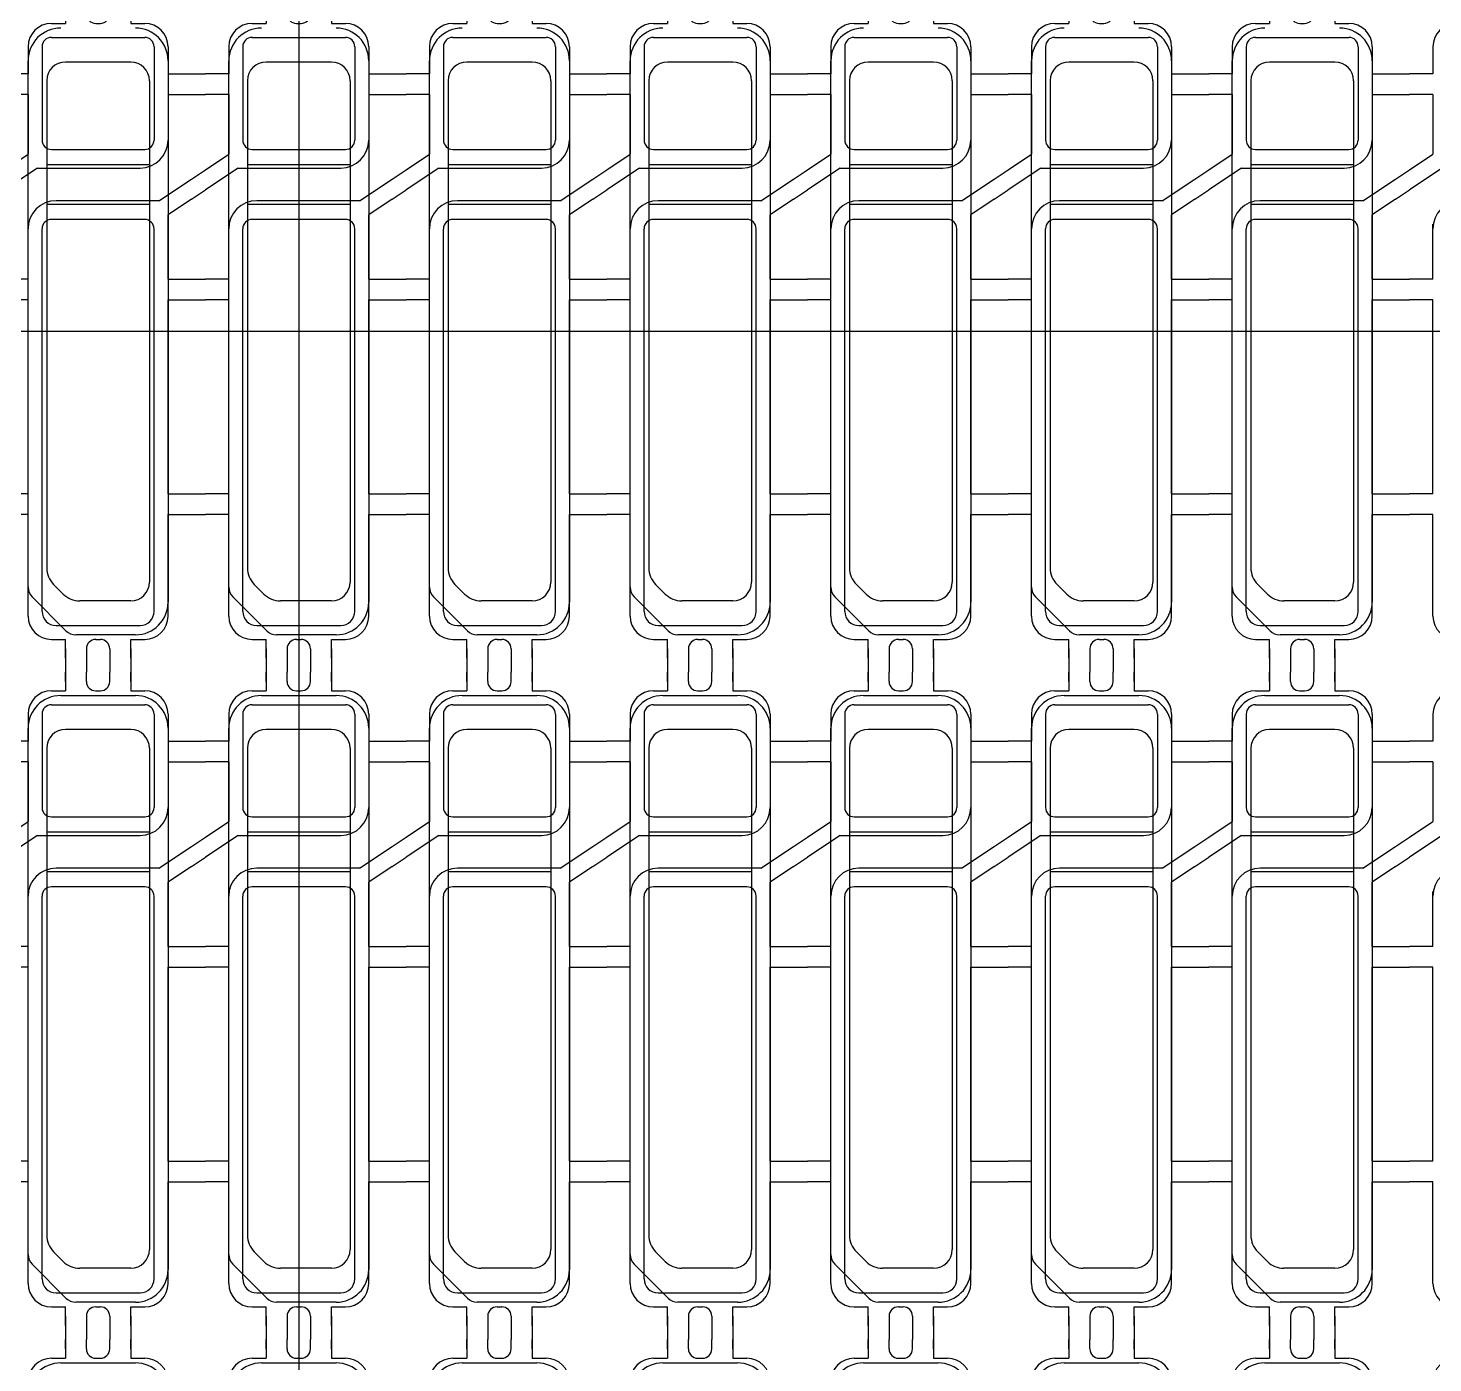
# Model space of a CAD drawing. Header units: millimetres. Extents: x -992 to 1678, y 98 to 1000.
# Drawn here: x -818.14 to -803.09, y 560.32 to 574.62 of the extents above; entities that cross this region are included whole.
import ezdxf

# ---------------------------------------------------------------- set-up
doc = ezdxf.new("R2010")
doc.units = ezdxf.units.MM
doc.linetypes.add('CENTER', pattern=[10.16, 6.35, -1.27, 1.27, -1.27])
for name, color, linetype in [('1', 3, 'Continuous'), ('b etching', 1, 'Continuous'), ('CEN', 8, 'CENTER'), ('PPA', 2, 'Continuous')]:
    doc.layers.add(name, color=color, linetype=linetype)

# ---------------------------------------------------------------- blocks, each defined once
blk = doc.blocks.new('e1')
at = {"layer": '1'}
for p, q in [((-947.058, 906.581), (-947.058, 906.481)), ((-947.058, 906.481), (-947.058, 906.581)), ((-947.058, 906.581), (-947.058, 906.381)), ((-946.358, 906.581), (-946.358, 906.481)), ((-946.358, 906.481), (-946.358, 906.581)), ((-946.358, 906.581), (-946.358, 906.381)), ((-946.358, 906.381), (-946.208, 906.381)), ((-947.458, 906.131), (-947.458, 905.841)), ((-945.958, 906.131), (-945.958, 905.841)), ((-947.458, 905.841), (-947.708, 905.841)), ((-945.958, 905.841), (-945.708, 905.841)), ((-947.458, 905.621), (-947.708, 905.621)), ((-947.458, 905.621), (-947.458, 904.981)), ((-945.958, 905.621), (-945.958, 905.131)), ((-945.958, 905.621), (-945.708, 905.621)), ((-947.358, 904.831), (-946.258, 904.831)), ((-946.058, 904.481), (-947.158, 904.481)), ((-947.458, 903.641), (-947.458, 904.231)), ((-945.958, 903.641), (-945.958, 904.331)), ((-947.458, 903.641), (-947.708, 903.641)), ((-945.958, 903.641), (-945.708, 903.641)), ((-947.458, 903.421), (-947.708, 903.421)), ((-947.458, 901.341), (-947.458, 903.421)), ((-945.958, 901.341), (-945.958, 903.421)), ((-945.958, 903.421), (-945.708, 903.421)), ((-947.458, 901.341), (-947.708, 901.341)), ((-945.958, 901.341), (-945.708, 901.341)), ((-947.458, 901.121), (-947.708, 901.121)), ((-947.458, 900.031), (-947.458, 901.121)), ((-945.958, 900.031), (-945.958, 901.121)), ((-945.958, 901.121), (-945.708, 901.121)), ((-947.058, 899.581), (-947.058, 899.781)), ((-946.358, 899.781), (-946.208, 899.781)), ((-946.358, 899.581), (-946.358, 899.781)), ((-947.058, 899.581), (-947.058, 899.681)), ((-947.058, 899.681), (-947.058, 899.581)), ((-946.358, 899.581), (-946.358, 899.681)), ((-946.358, 899.681), (-946.358, 899.581))]:
    blk.add_line(p, q, dxfattribs=at)
at = {"layer": '1', "linetype": 'ByBlock'}
for p, q in [((-946.833, 906.481), (-946.833, 906.581)), ((-946.583, 906.481), (-946.583, 906.581)), ((-947.208, 906.381), (-947.058, 906.381)), ((-946.733, 906.381), (-946.683, 906.381)), ((-947.708, 904.814), (-947.458, 904.981)), ((-947.358, 904.831), (-947.708, 904.597)), ((-946.058, 904.481), (-945.708, 904.714)), ((-945.708, 904.497), (-945.958, 904.331)), ((-947.208, 899.781), (-947.058, 899.781)), ((-946.733, 899.781), (-946.683, 899.781)), ((-946.833, 899.681), (-946.833, 899.581)), ((-946.583, 899.681), (-946.583, 899.581))]:
    blk.add_line(p, q, dxfattribs=at)
for centre, start, end in [((-946.733, 906.481), 180, 270), ((-946.683, 906.481), 270, 0), ((-946.733, 899.681), 90, 180), ((-946.683, 899.681), 0, 90)]:
    blk.add_arc(centre, 0.1, start, end, dxfattribs=at)
at = {"layer": '1'}
for centre, radius, start, end in [((-947.208, 906.131), 0.25, 90, 180), ((-946.208, 906.131), 0.25, 0, 90), ((-946.258, 905.131), 0.3, 270, 0), ((-947.158, 904.181), 0.3, 90, 180), ((-947.208, 900.031), 0.25, 180, 270), ((-946.208, 900.031), 0.25, 270, 0)]:
    blk.add_arc(centre, radius, start, end, dxfattribs=at)
blk = doc.blocks.new('e2')
at = {"layer": 'b etching', "linetype": 'ByBlock'}
for p, q in [((-947.208, 906.231), (-946.208, 906.231)), ((-947.308, 906.131), (-947.308, 905.131)), ((-946.108, 906.131), (-946.108, 905.131)), ((-947.208, 905.031), (-946.208, 905.031)), ((-946.208, 904.281), (-947.208, 904.281)), ((-947.308, 900.081), (-947.308, 904.181)), ((-946.108, 900.081), (-946.108, 904.181)), ((-947.158, 899.931), (-946.258, 899.931))]:
    blk.add_line(p, q, dxfattribs=at)
for centre, radius, start, end in [((-947.208, 906.131), 0.1, 90, 180), ((-946.208, 906.131), 0.1, 360, 90), ((-947.208, 905.131), 0.1, 180, 270), ((-946.208, 905.131), 0.1, 270, 360), ((-947.208, 904.181), 0.1, 90, 180), ((-946.208, 904.181), 0.1, 0, 90), ((-947.158, 900.081), 0.15, 180, 270), ((-946.258, 900.081), 0.15, 270, 0)]:
    blk.add_arc(centre, radius, start, end, dxfattribs=at)

msp = doc.modelspace()

# ---------------------------------------------------------------- linework, layer by layer
at = {"layer": '1', "linetype": 'ByBlock'}
for p, q in [((-816.38553085, 574.13062093), (-816.23553085, 574.13062093)), ((-814.23553085, 574.13062093), (-814.08553085, 574.13062093)), ((-812.08553085, 574.13062093), (-811.93553085, 574.13062093)), ((-809.93553085, 574.13062093), (-809.78553085, 574.13062093)), ((-807.78553085, 574.13062093), (-807.63553085, 574.13062093)), ((-805.63553085, 574.13062093), (-805.48553085, 574.13062093)), ((-803.48553085, 574.13062093), (-803.33553085, 574.13062093)), ((-816.38553085, 573.91062093), (-816.23553085, 573.91062093)), ((-814.23553085, 573.91062093), (-814.08553085, 573.91062093)), ((-812.08553085, 573.91062093), (-811.93553085, 573.91062093)), ((-809.93553085, 573.91062093), (-809.78553085, 573.91062093)), ((-807.78553085, 573.91062093), (-807.63553085, 573.91062093)), ((-805.63553085, 573.91062093), (-805.48553085, 573.91062093)), ((-803.48553085, 573.91062093), (-803.33553085, 573.91062093)), ((-816.38553085, 573.00395426), (-816.23553085, 573.10395426)), ((-814.23553085, 573.00395426), (-814.08553085, 573.10395426)), ((-812.08553085, 573.00395426), (-811.93553085, 573.10395426)), ((-809.93553085, 573.00395426), (-809.78553085, 573.10395426)), ((-807.78553085, 573.00395426), (-807.63553085, 573.10395426)), ((-805.63553085, 573.00395426), (-805.48553085, 573.10395426)), ((-803.48553085, 573.00395426), (-803.33553085, 573.10395426)), ((-816.38553085, 572.78728759), (-816.23553085, 572.88728759)), ((-814.23553085, 572.78728759), (-814.08553085, 572.88728759)), ((-812.08553085, 572.78728759), (-811.93553085, 572.88728759)), ((-809.93553085, 572.78728759), (-809.78553085, 572.88728759)), ((-807.78553085, 572.78728759), (-807.63553085, 572.88728759)), ((-805.63553085, 572.78728759), (-805.48553085, 572.88728759)), ((-803.48553085, 572.78728759), (-803.33553085, 572.88728759)), ((-816.38553085, 571.93062093), (-816.23553085, 571.93062093)), ((-814.23553085, 571.93062093), (-814.08553085, 571.93062093)), ((-812.08553085, 571.93062093), (-811.93553085, 571.93062093)), ((-809.93553085, 571.93062093), (-809.78553085, 571.93062093)), ((-807.78553085, 571.93062093), (-807.63553085, 571.93062093)), ((-805.63553085, 571.93062093), (-805.48553085, 571.93062093)), ((-803.48553085, 571.93062093), (-803.33553085, 571.93062093)), ((-816.38553085, 571.71062093), (-816.23553085, 571.71062093)), ((-814.23553085, 571.71062093), (-814.08553085, 571.71062093)), ((-812.08553085, 571.71062093), (-811.93553085, 571.71062093)), ((-809.93553085, 571.71062093), (-809.78553085, 571.71062093)), ((-807.78553085, 571.71062093), (-807.63553085, 571.71062093)), ((-805.63553085, 571.71062093), (-805.48553085, 571.71062093)), ((-803.48553085, 571.71062093), (-803.33553085, 571.71062093)), ((-816.38553085, 569.63062093), (-816.23553085, 569.63062093)), ((-814.23553085, 569.63062093), (-814.08553085, 569.63062093)), ((-812.08553085, 569.63062093), (-811.93553085, 569.63062093)), ((-809.93553085, 569.63062093), (-809.78553085, 569.63062093)), ((-807.78553085, 569.63062093), (-807.63553085, 569.63062093)), ((-805.63553085, 569.63062093), (-805.48553085, 569.63062093)), ((-803.48553085, 569.63062093), (-803.33553085, 569.63062093)), ((-816.38553085, 569.41062093), (-816.23553085, 569.41062093)), ((-814.23553085, 569.41062093), (-814.08553085, 569.41062093)), ((-812.08553085, 569.41062093), (-811.93553085, 569.41062093)), ((-809.93553085, 569.41062093), (-809.78553085, 569.41062093)), ((-807.78553085, 569.41062093), (-807.63553085, 569.41062093)), ((-805.63553085, 569.41062093), (-805.48553085, 569.41062093)), ((-803.48553085, 569.41062093), (-803.33553085, 569.41062093)), ((-817.73553085, 567.87062093), (-817.73553085, 567.72062093)), ((-817.51053085, 567.87062093), (-817.51053085, 567.72062093)), ((-817.26053085, 567.87062093), (-817.26053085, 567.72062093)), ((-817.03553085, 567.87062093), (-817.03553085, 567.72062093)), ((-815.58553085, 567.87062093), (-815.58553085, 567.72062093)), ((-815.36053085, 567.87062093), (-815.36053085, 567.72062093)), ((-815.11053085, 567.87062093), (-815.11053085, 567.72062093)), ((-814.88553085, 567.87062093), (-814.88553085, 567.72062093)), ((-813.43553085, 567.87062093), (-813.43553085, 567.72062093)), ((-813.21053085, 567.87062093), (-813.21053085, 567.72062093)), ((-812.96053085, 567.87062093), (-812.96053085, 567.72062093)), ((-812.73553085, 567.87062093), (-812.73553085, 567.72062093)), ((-811.28553085, 567.87062093), (-811.28553085, 567.72062093)), ((-811.06053085, 567.87062093), (-811.06053085, 567.72062093)), ((-810.81053085, 567.87062093), (-810.81053085, 567.72062093)), ((-810.58553085, 567.87062093), (-810.58553085, 567.72062093)), ((-809.13553085, 567.87062093), (-809.13553085, 567.72062093)), ((-808.91053085, 567.87062093), (-808.91053085, 567.72062093)), ((-808.66053085, 567.87062093), (-808.66053085, 567.72062093)), ((-808.43553085, 567.87062093), (-808.43553085, 567.72062093)), ((-806.98553085, 567.87062093), (-806.98553085, 567.72062093)), ((-806.76053085, 567.87062093), (-806.76053085, 567.72062093)), ((-806.51053085, 567.87062093), (-806.51053085, 567.72062093)), ((-806.28553085, 567.87062093), (-806.28553085, 567.72062093)), ((-804.83553085, 567.87062093), (-804.83553085, 567.72062093)), ((-804.61053085, 567.87062093), (-804.61053085, 567.72062093)), ((-804.36053085, 567.87062093), (-804.36053085, 567.72062093)), ((-804.13553085, 567.87062093), (-804.13553085, 567.72062093)), ((-816.38553085, 566.98062093), (-816.23553085, 566.98062093)), ((-814.23553085, 566.98062093), (-814.08553085, 566.98062093)), ((-812.08553085, 566.98062093), (-811.93553085, 566.98062093)), ((-809.93553085, 566.98062093), (-809.78553085, 566.98062093)), ((-807.78553085, 566.98062093), (-807.63553085, 566.98062093)), ((-805.63553085, 566.98062093), (-805.48553085, 566.98062093)), ((-803.48553085, 566.98062093), (-803.33553085, 566.98062093)), ((-816.38553085, 566.76062093), (-816.23553085, 566.76062093)), ((-814.23553085, 566.76062093), (-814.08553085, 566.76062093)), ((-812.08553085, 566.76062093), (-811.93553085, 566.76062093)), ((-809.93553085, 566.76062093), (-809.78553085, 566.76062093)), ((-807.78553085, 566.76062093), (-807.63553085, 566.76062093)), ((-805.63553085, 566.76062093), (-805.48553085, 566.76062093)), ((-803.48553085, 566.76062093), (-803.33553085, 566.76062093)), ((-816.38553085, 565.85395426), (-816.23553085, 565.95395426)), ((-814.23553085, 565.85395426), (-814.08553085, 565.95395426)), ((-812.08553085, 565.85395426), (-811.93553085, 565.95395426)), ((-809.93553085, 565.85395426), (-809.78553085, 565.95395426)), ((-807.78553085, 565.85395426), (-807.63553085, 565.95395426)), ((-805.63553085, 565.85395426), (-805.48553085, 565.95395426)), ((-803.48553085, 565.85395426), (-803.33553085, 565.95395426)), ((-816.38553085, 565.63728759), (-816.23553085, 565.73728759)), ((-814.23553085, 565.63728759), (-814.08553085, 565.73728759)), ((-812.08553085, 565.63728759), (-811.93553085, 565.73728759)), ((-809.93553085, 565.63728759), (-809.78553085, 565.73728759)), ((-807.78553085, 565.63728759), (-807.63553085, 565.73728759)), ((-805.63553085, 565.63728759), (-805.48553085, 565.73728759)), ((-803.48553085, 565.63728759), (-803.33553085, 565.73728759)), ((-816.38553085, 564.78062093), (-816.23553085, 564.78062093)), ((-814.23553085, 564.78062093), (-814.08553085, 564.78062093)), ((-812.08553085, 564.78062093), (-811.93553085, 564.78062093)), ((-809.93553085, 564.78062093), (-809.78553085, 564.78062093)), ((-807.78553085, 564.78062093), (-807.63553085, 564.78062093)), ((-805.63553085, 564.78062093), (-805.48553085, 564.78062093)), ((-803.48553085, 564.78062093), (-803.33553085, 564.78062093)), ((-816.38553085, 564.56062093), (-816.23553085, 564.56062093)), ((-814.23553085, 564.56062093), (-814.08553085, 564.56062093)), ((-812.08553085, 564.56062093), (-811.93553085, 564.56062093)), ((-809.93553085, 564.56062093), (-809.78553085, 564.56062093)), ((-807.78553085, 564.56062093), (-807.63553085, 564.56062093)), ((-805.63553085, 564.56062093), (-805.48553085, 564.56062093)), ((-803.48553085, 564.56062093), (-803.33553085, 564.56062093)), ((-816.38553085, 562.48062093), (-816.23553085, 562.48062093)), ((-814.23553085, 562.48062093), (-814.08553085, 562.48062093)), ((-812.08553085, 562.48062093), (-811.93553085, 562.48062093)), ((-809.93553085, 562.48062093), (-809.78553085, 562.48062093)), ((-807.78553085, 562.48062093), (-807.63553085, 562.48062093)), ((-805.63553085, 562.48062093), (-805.48553085, 562.48062093)), ((-803.48553085, 562.48062093), (-803.33553085, 562.48062093)), ((-816.38553085, 562.26062093), (-816.23553085, 562.26062093)), ((-814.23553085, 562.26062093), (-814.08553085, 562.26062093)), ((-812.08553085, 562.26062093), (-811.93553085, 562.26062093)), ((-809.93553085, 562.26062093), (-809.78553085, 562.26062093)), ((-807.78553085, 562.26062093), (-807.63553085, 562.26062093)), ((-805.63553085, 562.26062093), (-805.48553085, 562.26062093)), ((-803.48553085, 562.26062093), (-803.33553085, 562.26062093)), ((-817.73553085, 560.72062093), (-817.73553085, 560.57062093)), ((-817.51053085, 560.72062093), (-817.51053085, 560.57062093)), ((-817.26053085, 560.72062093), (-817.26053085, 560.57062093)), ((-817.03553085, 560.72062093), (-817.03553085, 560.57062093)), ((-815.58553085, 560.72062093), (-815.58553085, 560.57062093)), ((-815.36053085, 560.72062093), (-815.36053085, 560.57062093)), ((-815.11053085, 560.72062093), (-815.11053085, 560.57062093)), ((-814.88553085, 560.72062093), (-814.88553085, 560.57062093)), ((-813.43553085, 560.72062093), (-813.43553085, 560.57062093)), ((-813.21053085, 560.72062093), (-813.21053085, 560.57062093)), ((-812.96053085, 560.72062093), (-812.96053085, 560.57062093)), ((-812.73553085, 560.72062093), (-812.73553085, 560.57062093)), ((-811.28553085, 560.72062093), (-811.28553085, 560.57062093)), ((-811.06053085, 560.72062093), (-811.06053085, 560.57062093)), ((-810.81053085, 560.72062093), (-810.81053085, 560.57062093)), ((-810.58553085, 560.72062093), (-810.58553085, 560.57062093)), ((-809.13553085, 560.72062093), (-809.13553085, 560.57062093)), ((-808.91053085, 560.72062093), (-808.91053085, 560.57062093)), ((-808.66053085, 560.72062093), (-808.66053085, 560.57062093)), ((-808.43553085, 560.72062093), (-808.43553085, 560.57062093)), ((-806.98553085, 560.72062093), (-806.98553085, 560.57062093)), ((-806.76053085, 560.72062093), (-806.76053085, 560.57062093)), ((-806.51053085, 560.72062093), (-806.51053085, 560.57062093)), ((-806.28553085, 560.72062093), (-806.28553085, 560.57062093)), ((-804.83553085, 560.72062093), (-804.83553085, 560.57062093)), ((-804.61053085, 560.72062093), (-804.61053085, 560.57062093)), ((-804.36053085, 560.72062093), (-804.36053085, 560.57062093)), ((-804.13553085, 560.72062093), (-804.13553085, 560.57062093))]:
    msp.add_line(p, q, dxfattribs=at)
at = {"layer": 'CEN', "linetype": 'ByBlock'}
for p, q in [((-815.23553085, 604.87062093), (-815.23553085, 537.87062093)), ((-650.66508095, 571.37062093), (-912.43297569, 571.37062093))]:
    msp.add_line(p, q, dxfattribs=at)
at = {"layer": 'PPA', "linetype": 'ByBlock'}
for p, q in [((-818.13553085, 568.63275296), (-818.13553085, 574.27062093)), ((-817.03553085, 574.25698456), (-817.73553085, 574.25698456)), ((-816.63553085, 574.27062093), (-816.63553085, 568.47062093)), ((-815.98553085, 568.63275296), (-815.98553085, 574.27062093)), ((-814.88553085, 574.25698456), (-815.58553085, 574.25698456)), ((-814.48553085, 574.27062093), (-814.48553085, 568.47062093)), ((-813.83553085, 568.63275296), (-813.83553085, 574.27062093)), ((-812.73553085, 574.25698456), (-813.43553085, 574.25698456)), ((-812.33553085, 574.27062093), (-812.33553085, 568.47062093)), ((-811.68553085, 568.63275296), (-811.68553085, 574.27062093)), ((-810.58553085, 574.25698456), (-811.28553085, 574.25698456)), ((-810.18553085, 574.27062093), (-810.18553085, 568.47062093)), ((-809.53553085, 568.63275296), (-809.53553085, 574.27062093)), ((-808.43553085, 574.25698456), (-809.13553085, 574.25698456)), ((-808.03553085, 574.27062093), (-808.03553085, 568.47062093)), ((-807.38553085, 568.63275296), (-807.38553085, 574.27062093)), ((-806.28553085, 574.25698456), (-806.98553085, 574.25698456)), ((-805.88553085, 574.27062093), (-805.88553085, 568.47062093)), ((-805.23553085, 568.63275296), (-805.23553085, 574.27062093)), ((-804.13553085, 574.25698456), (-804.83553085, 574.25698456)), ((-803.73553085, 574.27062093), (-803.73553085, 568.47062093)), ((-817.93553085, 574.05698456), (-817.93553085, 568.83781068)), ((-816.83553085, 574.05698456), (-816.83553085, 568.68425729)), ((-815.78553085, 574.05698456), (-815.78553085, 568.83781068)), ((-814.68553085, 574.05698456), (-814.68553085, 568.68425729)), ((-813.63553085, 574.05698456), (-813.63553085, 568.83781068)), ((-812.53553085, 574.05698456), (-812.53553085, 568.68425729)), ((-811.48553085, 574.05698456), (-811.48553085, 568.83781068)), ((-810.38553085, 574.05698456), (-810.38553085, 568.68425729)), ((-809.33553085, 574.05698456), (-809.33553085, 568.83781068)), ((-808.23553085, 574.05698456), (-808.23553085, 568.68425729)), ((-807.18553085, 574.05698456), (-807.18553085, 568.83781068)), ((-806.08553085, 574.05698456), (-806.08553085, 568.68425729)), ((-805.03553085, 574.05698456), (-805.03553085, 568.83781068)), ((-803.93553085, 574.05698456), (-803.93553085, 568.68425729)), ((-817.93553085, 573.16062093), (-816.83553085, 573.16062093)), ((-815.78553085, 573.16062093), (-814.68553085, 573.16062093)), ((-813.63553085, 573.16062093), (-812.53553085, 573.16062093)), ((-811.48553085, 573.16062093), (-810.38553085, 573.16062093)), ((-809.33553085, 573.16062093), (-808.23553085, 573.16062093)), ((-807.18553085, 573.16062093), (-806.08553085, 573.16062093)), ((-805.03553085, 573.16062093), (-803.93553085, 573.16062093)), ((-816.83553085, 572.73062093), (-817.93553085, 572.73062093)), ((-814.68553085, 572.73062093), (-815.78553085, 572.73062093)), ((-812.53553085, 572.73062093), (-813.63553085, 572.73062093)), ((-810.38553085, 572.73062093), (-811.48553085, 572.73062093)), ((-808.23553085, 572.73062093), (-809.33553085, 572.73062093)), ((-806.08553085, 572.73062093), (-807.18553085, 572.73062093)), ((-803.93553085, 572.73062093), (-805.03553085, 572.73062093)), ((-817.86230754, 568.66103399), (-817.75875415, 568.5574806)), ((-815.71230754, 568.66103399), (-815.60875415, 568.5574806)), ((-813.56230754, 568.66103399), (-813.45875415, 568.5574806)), ((-811.41230754, 568.66103399), (-811.30875415, 568.5574806)), ((-809.26230754, 568.66103399), (-809.15875415, 568.5574806)), ((-807.11230754, 568.66103399), (-807.00875415, 568.5574806)), ((-804.96230754, 568.66103399), (-804.85875415, 568.5574806)), ((-818.09159687, 568.52668695), (-817.72946483, 568.16455491)), ((-817.03553085, 568.48425729), (-817.58197746, 568.48425729)), ((-815.94159687, 568.52668695), (-815.57946483, 568.16455491)), ((-814.88553085, 568.48425729), (-815.43197746, 568.48425729)), ((-813.79159687, 568.52668695), (-813.42946483, 568.16455491)), ((-812.73553085, 568.48425729), (-813.28197746, 568.48425729)), ((-811.64159687, 568.52668695), (-811.27946483, 568.16455491)), ((-810.58553085, 568.48425729), (-811.13197746, 568.48425729)), ((-809.49159687, 568.52668695), (-809.12946483, 568.16455491)), ((-808.43553085, 568.48425729), (-808.98197746, 568.48425729)), ((-807.34159687, 568.52668695), (-806.97946483, 568.16455491)), ((-806.28553085, 568.48425729), (-806.83197746, 568.48425729)), ((-805.19159687, 568.52668695), (-804.82946483, 568.16455491)), ((-804.13553085, 568.48425729), (-804.68197746, 568.48425729)), ((-816.98553085, 568.12062093), (-817.62339881, 568.12062093)), ((-814.83553085, 568.12062093), (-815.47339881, 568.12062093)), ((-812.68553085, 568.12062093), (-813.32339881, 568.12062093)), ((-810.53553085, 568.12062093), (-811.17339881, 568.12062093)), ((-808.38553085, 568.12062093), (-809.02339881, 568.12062093)), ((-806.23553085, 568.12062093), (-806.87339881, 568.12062093)), ((-804.08553085, 568.12062093), (-804.72339881, 568.12062093)), ((-817.78553085, 567.47062093), (-816.98553085, 567.47062093)), ((-815.63553085, 567.47062093), (-814.83553085, 567.47062093)), ((-813.48553085, 567.47062093), (-812.68553085, 567.47062093)), ((-811.33553085, 567.47062093), (-810.53553085, 567.47062093)), ((-809.18553085, 567.47062093), (-808.38553085, 567.47062093)), ((-807.03553085, 567.47062093), (-806.23553085, 567.47062093)), ((-804.88553085, 567.47062093), (-804.08553085, 567.47062093)), ((-818.13553085, 561.48275296), (-818.13553085, 567.12062093)), ((-817.03553085, 567.10698456), (-817.73553085, 567.10698456)), ((-816.63553085, 567.12062093), (-816.63553085, 561.32062093)), ((-815.98553085, 561.48275296), (-815.98553085, 567.12062093)), ((-814.88553085, 567.10698456), (-815.58553085, 567.10698456)), ((-814.48553085, 567.12062093), (-814.48553085, 561.32062093)), ((-813.83553085, 561.48275296), (-813.83553085, 567.12062093)), ((-812.73553085, 567.10698456), (-813.43553085, 567.10698456)), ((-812.33553085, 567.12062093), (-812.33553085, 561.32062093)), ((-811.68553085, 561.48275296), (-811.68553085, 567.12062093)), ((-810.58553085, 567.10698456), (-811.28553085, 567.10698456)), ((-810.18553085, 567.12062093), (-810.18553085, 561.32062093)), ((-809.53553085, 561.48275296), (-809.53553085, 567.12062093)), ((-808.43553085, 567.10698456), (-809.13553085, 567.10698456)), ((-808.03553085, 567.12062093), (-808.03553085, 561.32062093)), ((-807.38553085, 561.48275296), (-807.38553085, 567.12062093)), ((-806.28553085, 567.10698456), (-806.98553085, 567.10698456)), ((-805.88553085, 567.12062093), (-805.88553085, 561.32062093)), ((-805.23553085, 561.48275296), (-805.23553085, 567.12062093)), ((-804.13553085, 567.10698456), (-804.83553085, 567.10698456)), ((-803.73553085, 567.12062093), (-803.73553085, 561.32062093)), ((-817.93553085, 566.90698456), (-817.93553085, 561.68781068)), ((-816.83553085, 566.90698456), (-816.83553085, 561.53425729)), ((-815.78553085, 566.90698456), (-815.78553085, 561.68781068)), ((-814.68553085, 566.90698456), (-814.68553085, 561.53425729)), ((-813.63553085, 566.90698456), (-813.63553085, 561.68781068)), ((-812.53553085, 566.90698456), (-812.53553085, 561.53425729)), ((-811.48553085, 566.90698456), (-811.48553085, 561.68781068)), ((-810.38553085, 566.90698456), (-810.38553085, 561.53425729)), ((-809.33553085, 566.90698456), (-809.33553085, 561.68781068)), ((-808.23553085, 566.90698456), (-808.23553085, 561.53425729)), ((-807.18553085, 566.90698456), (-807.18553085, 561.68781068)), ((-806.08553085, 566.90698456), (-806.08553085, 561.53425729)), ((-805.03553085, 566.90698456), (-805.03553085, 561.68781068)), ((-803.93553085, 566.90698456), (-803.93553085, 561.53425729)), ((-817.93553085, 566.01062093), (-816.83553085, 566.01062093)), ((-815.78553085, 566.01062093), (-814.68553085, 566.01062093)), ((-813.63553085, 566.01062093), (-812.53553085, 566.01062093)), ((-811.48553085, 566.01062093), (-810.38553085, 566.01062093)), ((-809.33553085, 566.01062093), (-808.23553085, 566.01062093)), ((-807.18553085, 566.01062093), (-806.08553085, 566.01062093)), ((-805.03553085, 566.01062093), (-803.93553085, 566.01062093)), ((-816.83553085, 565.58062093), (-817.93553085, 565.58062093)), ((-814.68553085, 565.58062093), (-815.78553085, 565.58062093)), ((-812.53553085, 565.58062093), (-813.63553085, 565.58062093)), ((-810.38553085, 565.58062093), (-811.48553085, 565.58062093)), ((-808.23553085, 565.58062093), (-809.33553085, 565.58062093)), ((-806.08553085, 565.58062093), (-807.18553085, 565.58062093)), ((-803.93553085, 565.58062093), (-805.03553085, 565.58062093)), ((-818.09159687, 561.37668695), (-817.72946483, 561.01455491)), ((-817.86230754, 561.51103399), (-817.75875415, 561.4074806)), ((-815.94159687, 561.37668695), (-815.57946483, 561.01455491)), ((-815.71230754, 561.51103399), (-815.60875415, 561.4074806)), ((-813.79159687, 561.37668695), (-813.42946483, 561.01455491)), ((-813.56230754, 561.51103399), (-813.45875415, 561.4074806)), ((-811.64159687, 561.37668695), (-811.27946483, 561.01455491)), ((-811.41230754, 561.51103399), (-811.30875415, 561.4074806)), ((-809.49159687, 561.37668695), (-809.12946483, 561.01455491)), ((-809.26230754, 561.51103399), (-809.15875415, 561.4074806)), ((-807.34159687, 561.37668695), (-806.97946483, 561.01455491)), ((-807.11230754, 561.51103399), (-807.00875415, 561.4074806)), ((-805.19159687, 561.37668695), (-804.82946483, 561.01455491)), ((-804.96230754, 561.51103399), (-804.85875415, 561.4074806)), ((-817.03553085, 561.33425729), (-817.58197746, 561.33425729)), ((-814.88553085, 561.33425729), (-815.43197746, 561.33425729)), ((-812.73553085, 561.33425729), (-813.28197746, 561.33425729)), ((-810.58553085, 561.33425729), (-811.13197746, 561.33425729)), ((-808.43553085, 561.33425729), (-808.98197746, 561.33425729)), ((-806.28553085, 561.33425729), (-806.83197746, 561.33425729)), ((-804.13553085, 561.33425729), (-804.68197746, 561.33425729)), ((-816.98553085, 560.97062093), (-817.62339881, 560.97062093)), ((-814.83553085, 560.97062093), (-815.47339881, 560.97062093)), ((-812.68553085, 560.97062093), (-813.32339881, 560.97062093)), ((-810.53553085, 560.97062093), (-811.17339881, 560.97062093)), ((-808.38553085, 560.97062093), (-809.02339881, 560.97062093)), ((-806.23553085, 560.97062093), (-806.87339881, 560.97062093)), ((-804.08553085, 560.97062093), (-804.72339881, 560.97062093)), ((-817.78553085, 560.32062093), (-816.98553085, 560.32062093)), ((-815.63553085, 560.32062093), (-814.83553085, 560.32062093)), ((-813.48553085, 560.32062093), (-812.68553085, 560.32062093)), ((-811.33553085, 560.32062093), (-810.53553085, 560.32062093)), ((-809.18553085, 560.32062093), (-808.38553085, 560.32062093)), ((-807.03553085, 560.32062093), (-806.23553085, 560.32062093)), ((-804.88553085, 560.32062093), (-804.08553085, 560.32062093))]:
    msp.add_line(p, q, dxfattribs=at)
for centre, radius, start, end in [((-817.78553085, 574.27062093), 0.35, 90, 180), ((-816.98553085, 574.27062093), 0.35, 0, 90), ((-815.63553085, 574.27062093), 0.35, 90, 180), ((-814.83553085, 574.27062093), 0.35, 0, 90), ((-813.48553085, 574.27062093), 0.35, 90, 180), ((-812.68553085, 574.27062093), 0.35, 0, 90), ((-811.33553085, 574.27062093), 0.35, 90, 180), ((-810.53553085, 574.27062093), 0.35, 0, 90), ((-809.18553085, 574.27062093), 0.35, 90, 180), ((-808.38553085, 574.27062093), 0.35, 0, 90), ((-807.03553085, 574.27062093), 0.35, 90, 180), ((-806.23553085, 574.27062093), 0.35, 0, 90), ((-804.88553085, 574.27062093), 0.35, 90, 180), ((-804.08553085, 574.27062093), 0.35, 0, 90), ((-817.73553085, 574.05698456), 0.2, 90, 180), ((-817.03553085, 574.05698456), 0.2, 0, 90), ((-815.58553085, 574.05698456), 0.2, 90, 180), ((-814.88553085, 574.05698456), 0.2, 0, 90), ((-813.43553085, 574.05698456), 0.2, 90, 180), ((-812.73553085, 574.05698456), 0.2, 0, 90), ((-811.28553085, 574.05698456), 0.2, 90, 180), ((-810.58553085, 574.05698456), 0.2, 0, 90), ((-809.13553085, 574.05698456), 0.2, 90, 180), ((-808.43553085, 574.05698456), 0.2, 0, 90), ((-806.98553085, 574.05698456), 0.2, 90, 180), ((-806.28553085, 574.05698456), 0.2, 0, 90), ((-804.83553085, 574.05698456), 0.2, 90, 180), ((-804.13553085, 574.05698456), 0.2, 0, 90), ((-817.68553085, 568.83781068), 0.25, 180, 225), ((-815.53553085, 568.83781068), 0.25, 180, 225), ((-813.38553085, 568.83781068), 0.25, 180, 225), ((-811.23553085, 568.83781068), 0.25, 180, 225), ((-809.08553085, 568.83781068), 0.25, 180, 225), ((-806.93553085, 568.83781068), 0.25, 180, 225), ((-804.78553085, 568.83781068), 0.25, 180, 225), ((-817.98553085, 568.63275296), 0.15, 180, 225), ((-817.03553085, 568.68425729), 0.2, 270, 0), ((-815.83553085, 568.63275296), 0.15, 180, 225), ((-814.88553085, 568.68425729), 0.2, 270, 0), ((-813.68553085, 568.63275296), 0.15, 180, 225), ((-812.73553085, 568.68425729), 0.2, 270, 0), ((-811.53553085, 568.63275296), 0.15, 180, 225), ((-810.58553085, 568.68425729), 0.2, 270, 0), ((-809.38553085, 568.63275296), 0.15, 180, 225), ((-808.43553085, 568.68425729), 0.2, 270, 0), ((-807.23553085, 568.63275296), 0.15, 180, 225), ((-806.28553085, 568.68425729), 0.2, 270, 0), ((-805.08553085, 568.63275296), 0.15, 180, 225), ((-804.13553085, 568.68425729), 0.2, 270, 0), ((-817.58197746, 568.73425729), 0.25, 225, 270), ((-816.98553085, 568.47062093), 0.35, 270, 0), ((-815.43197746, 568.73425729), 0.25, 225, 270), ((-814.83553085, 568.47062093), 0.35, 270, 0), ((-813.28197746, 568.73425729), 0.25, 225, 270), ((-812.68553085, 568.47062093), 0.35, 270, 0), ((-811.13197746, 568.73425729), 0.25, 225, 270), ((-810.53553085, 568.47062093), 0.35, 270, 0), ((-808.98197746, 568.73425729), 0.25, 225, 270), ((-808.38553085, 568.47062093), 0.35, 270, 0), ((-806.83197746, 568.73425729), 0.25, 225, 270), ((-806.23553085, 568.47062093), 0.35, 270, 0), ((-804.68197746, 568.73425729), 0.25, 225, 270), ((-804.08553085, 568.47062093), 0.35, 270, 0), ((-817.62339881, 568.27062093), 0.15, 225, 270), ((-815.47339881, 568.27062093), 0.15, 225, 270), ((-813.32339881, 568.27062093), 0.15, 225, 270), ((-811.17339881, 568.27062093), 0.15, 225, 270), ((-809.02339881, 568.27062093), 0.15, 225, 270), ((-806.87339881, 568.27062093), 0.15, 225, 270), ((-804.72339881, 568.27062093), 0.15, 225, 270), ((-817.78553085, 567.12062093), 0.35, 90, 180), ((-816.98553085, 567.12062093), 0.35, 0, 90), ((-815.63553085, 567.12062093), 0.35, 90, 180), ((-814.83553085, 567.12062093), 0.35, 0, 90), ((-813.48553085, 567.12062093), 0.35, 90, 180), ((-812.68553085, 567.12062093), 0.35, 0, 90), ((-811.33553085, 567.12062093), 0.35, 90, 180), ((-810.53553085, 567.12062093), 0.35, 0, 90), ((-809.18553085, 567.12062093), 0.35, 90, 180), ((-808.38553085, 567.12062093), 0.35, 0, 90), ((-807.03553085, 567.12062093), 0.35, 90, 180), ((-806.23553085, 567.12062093), 0.35, 0, 90), ((-804.88553085, 567.12062093), 0.35, 90, 180), ((-804.08553085, 567.12062093), 0.35, 0, 90), ((-817.73553085, 566.90698456), 0.2, 90, 180), ((-817.03553085, 566.90698456), 0.2, 0, 90), ((-815.58553085, 566.90698456), 0.2, 90, 180), ((-814.88553085, 566.90698456), 0.2, 0, 90), ((-813.43553085, 566.90698456), 0.2, 90, 180), ((-812.73553085, 566.90698456), 0.2, 0, 90), ((-811.28553085, 566.90698456), 0.2, 90, 180), ((-810.58553085, 566.90698456), 0.2, 0, 90), ((-809.13553085, 566.90698456), 0.2, 90, 180), ((-808.43553085, 566.90698456), 0.2, 0, 90), ((-806.98553085, 566.90698456), 0.2, 90, 180), ((-806.28553085, 566.90698456), 0.2, 0, 90), ((-804.83553085, 566.90698456), 0.2, 90, 180), ((-804.13553085, 566.90698456), 0.2, 0, 90), ((-817.68553085, 561.68781068), 0.25, 180, 225), ((-815.53553085, 561.68781068), 0.25, 180, 225), ((-813.38553085, 561.68781068), 0.25, 180, 225), ((-811.23553085, 561.68781068), 0.25, 180, 225), ((-809.08553085, 561.68781068), 0.25, 180, 225), ((-806.93553085, 561.68781068), 0.25, 180, 225), ((-804.78553085, 561.68781068), 0.25, 180, 225), ((-817.03553085, 561.53425729), 0.2, 270, 0), ((-814.88553085, 561.53425729), 0.2, 270, 0), ((-812.73553085, 561.53425729), 0.2, 270, 0), ((-810.58553085, 561.53425729), 0.2, 270, 0), ((-808.43553085, 561.53425729), 0.2, 270, 0), ((-806.28553085, 561.53425729), 0.2, 270, 0), ((-804.13553085, 561.53425729), 0.2, 270, 0), ((-817.98553085, 561.48275296), 0.15, 180, 225), ((-817.58197746, 561.58425729), 0.25, 225, 270), ((-815.83553085, 561.48275296), 0.15, 180, 225), ((-815.43197746, 561.58425729), 0.25, 225, 270), ((-813.68553085, 561.48275296), 0.15, 180, 225), ((-813.28197746, 561.58425729), 0.25, 225, 270), ((-811.53553085, 561.48275296), 0.15, 180, 225), ((-811.13197746, 561.58425729), 0.25, 225, 270), ((-809.38553085, 561.48275296), 0.15, 180, 225), ((-808.98197746, 561.58425729), 0.25, 225, 270), ((-807.23553085, 561.48275296), 0.15, 180, 225), ((-806.83197746, 561.58425729), 0.25, 225, 270), ((-805.08553085, 561.48275296), 0.15, 180, 225), ((-804.68197746, 561.58425729), 0.25, 225, 270), ((-816.98553085, 561.32062093), 0.35, 270, 0), ((-814.83553085, 561.32062093), 0.35, 270, 0), ((-812.68553085, 561.32062093), 0.35, 270, 0), ((-810.53553085, 561.32062093), 0.35, 270, 0), ((-808.38553085, 561.32062093), 0.35, 270, 0), ((-806.23553085, 561.32062093), 0.35, 270, 0), ((-804.08553085, 561.32062093), 0.35, 270, 0), ((-817.62339881, 561.12062093), 0.15, 225, 270), ((-815.47339881, 561.12062093), 0.15, 225, 270), ((-813.32339881, 561.12062093), 0.15, 225, 270), ((-811.17339881, 561.12062093), 0.15, 225, 270), ((-809.02339881, 561.12062093), 0.15, 225, 270), ((-806.87339881, 561.12062093), 0.15, 225, 270), ((-804.72339881, 561.12062093), 0.15, 225, 270), ((-817.78553085, 559.97062093), 0.35, 90, 180), ((-816.98553085, 559.97062093), 0.35, 0, 90), ((-815.63553085, 559.97062093), 0.35, 90, 180), ((-814.83553085, 559.97062093), 0.35, 0, 90), ((-813.48553085, 559.97062093), 0.35, 90, 180), ((-812.68553085, 559.97062093), 0.35, 0, 90), ((-811.33553085, 559.97062093), 0.35, 90, 180), ((-810.53553085, 559.97062093), 0.35, 0, 90), ((-809.18553085, 559.97062093), 0.35, 90, 180), ((-808.38553085, 559.97062093), 0.35, 0, 90), ((-807.03553085, 559.97062093), 0.35, 90, 180), ((-806.23553085, 559.97062093), 0.35, 0, 90), ((-804.88553085, 559.97062093), 0.35, 90, 180), ((-804.08553085, 559.97062093), 0.35, 0, 90)]:
    msp.add_arc(centre, radius, start, end, dxfattribs=at)

# ---------------------------------------------------------------- block references
at = {"linetype": 'ByBlock'}
for name, p in [('e1', (129.32201547, -331.71006667)), ('e1', (131.47201547, -331.71006667)), ('e1', (133.62201547, -331.71006667)), ('e1', (135.77201547, -331.71006667)), ('e1', (137.92201547, -331.71006667)), ('e1', (140.07201547, -331.71006667)), ('e1', (142.22201547, -331.71006667)), ('e1', (144.37201547, -331.71006667)), ('e2', (129.32201547, -331.71006667)), ('e2', (131.47201547, -331.71006667)), ('e2', (133.62201547, -331.71006667)), ('e2', (135.77201547, -331.71006667)), ('e2', (137.92201547, -331.71006667)), ('e2', (140.07201547, -331.71006667)), ('e2', (142.22201547, -331.71006667)), ('e1', (129.32201547, -338.86006667)), ('e1', (131.47201547, -338.86006667)), ('e1', (133.62201547, -338.86006667)), ('e1', (135.77201547, -338.86006667)), ('e1', (137.92201547, -338.86006667)), ('e1', (140.07201547, -338.86006667)), ('e1', (142.22201547, -338.86006667)), ('e1', (144.37201547, -338.86006667)), ('e2', (129.32201547, -338.86006667)), ('e2', (131.47201547, -338.86006667)), ('e2', (133.62201547, -338.86006667)), ('e2', (135.77201547, -338.86006667)), ('e2', (137.92201547, -338.86006667)), ('e2', (140.07201547, -338.86006667)), ('e2', (142.22201547, -338.86006667)), ('e1', (129.32201547, -346.01006667)), ('e1', (131.47201547, -346.01006667)), ('e1', (133.62201547, -346.01006667)), ('e1', (135.77201547, -346.01006667)), ('e1', (137.92201547, -346.01006667)), ('e1', (140.07201547, -346.01006667)), ('e1', (142.22201547, -346.01006667)), ('e1', (144.37201547, -346.01006667))]:
    msp.add_blockref(name, p, dxfattribs=at)

doc.saveas('drawing.dxf')
